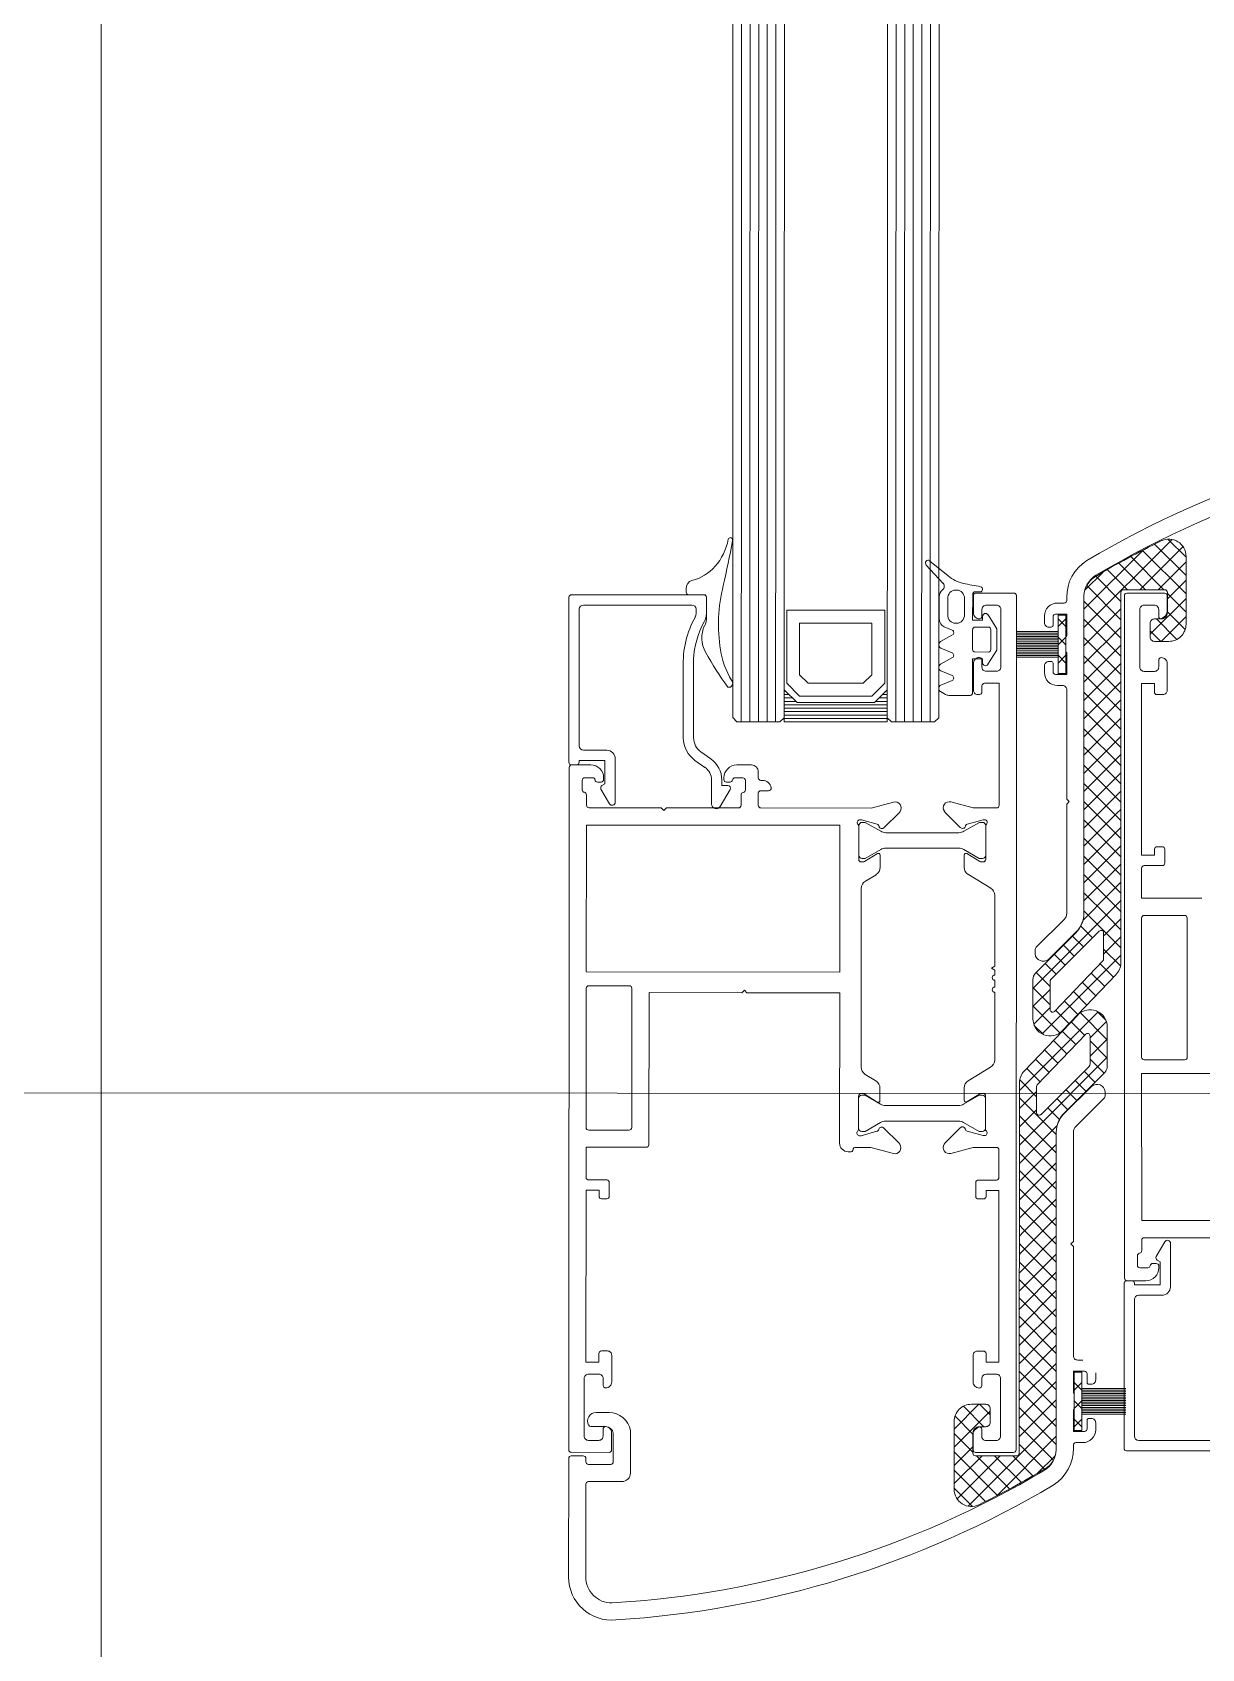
# Model space of a CAD drawing. Header units: centimetres. Extents: x 118932 to 154602, y -32682 to -23521.
# Drawn here: x 129076.65 to 129090.27, y -28686.02 to -28667.21 of the extents above; entities that cross this region are included whole.
import ezdxf

# ---------------------------------------------------------------- set-up
doc = ezdxf.new("R2010")
doc.units = ezdxf.units.CM
doc.header["$LTSCALE"] = 50
doc.header["$MEASUREMENT"] = 0
for name, color, linetype, lineweight, true_color in [('GEN_00_BL_Yazı', 7, 'Continuous', 0, 0x4f5250), ('GEN_02_TF_Pencere', 7, 'Continuous', 9, 0x6093ac), ('GEN_05_ML_Mermer', 7, 'Continuous', 9, 0x9d8692)]:
    doc.layers.add(name, color=color, linetype=linetype, lineweight=lineweight, true_color=true_color)

# ---------------------------------------------------------------- blocks, each defined once
blk = doc.blocks.new('P18__')
at = {"layer": 'GEN_00_BL_Yazı'}
blk.add_line((-2.026, 44.484), (-2.045, -13.839), dxfattribs=at)
at = {"layer": 'GEN_02_TF_Pencere', "extrusion": (0, 0, -1)}
for p, q in [((-7.669, 6.701), (-6.288, 6.7)), ((-6.258, 6.67), (-6.258, 6.53)), ((-6.217, 6.67), (-6.218, 6.23)), ((1.753, 6.693), (-6.187, 6.7)), ((1.753, 6.693), (1.753, 6.693)), ((1.782, 6.668), (1.782, 6.608)), ((1.782, 6.443), (1.782, 6.663)), ((3.732, 6.697), (1.812, 6.698)), ((3.732, 6.697), (3.732, 6.697)), ((3.762, 5.127), (3.762, 6.667)), ((-6.588, 6.5), (-7.669, 6.501)), ((-6.558, 6.081), (-6.558, 6.47)), ((-6.358, 6.47), (-6.358, 6.211)), ((-6.288, 6.5), (-6.328, 6.5)), ((-6.078, 6.35), (-6.078, 6.47)), ((-6.028, 6.52), (-5.358, 6.519)), ((-5.918, 6.27), (-5.918, 6.441)), ((-5.308, 6.469), (-5.308, 6.349)), ((-5.168, 6.349), (-5.168, 6.499)), ((-5.168, 6.499), (-3.168, 6.497)), ((-3.168, 6.497), (-3.168, 6.347)), ((-3.048, 6.257), (-3.048, 6.467)), ((-3.018, 6.497), (-2.668, 6.497)), ((-2.668, 6.497), (-2.668, 5.797)), ((-2.468, 5.996), (-2.468, 6.467)), ((-2.438, 6.497), (-0.818, 6.495)), ((-0.788, 6.465), (-0.788, 5.995)), ((-0.63, 3.545), (-0.628, 6.495)), ((-0.628, 6.495), (1.082, 6.494)), ((-0.628, 6.495), (-0.628, 6.495)), ((1.082, 6.494), (1.08, 3.543)), ((1.282, 5.623), (1.282, 6.463)), ((1.312, 6.493), (1.433, 6.493)), ((1.492, 6.543), (1.602, 6.543)), ((1.632, 6.513), (1.632, 6.423)), ((1.812, 6.578), (1.832, 6.578)), ((1.832, 6.578), (1.832, 6.278)), ((1.952, 6.258), (1.952, 6.528)), ((2.002, 6.578), (3.592, 6.577)), ((3.642, 6.527), (3.642, 5.267)), ((-5.948, 6.3), (-6.028, 6.3)), ((-5.754, 6.38), (-5.754, 6.231)), ((-5.358, 6.299), (-5.438, 6.299)), ((-5.068, 6.349), (-5.168, 6.349)), ((-5.038, 6.249), (-5.038, 6.319)), ((-3.268, 6.318), (-3.268, 6.258)), ((-3.168, 6.347), (-3.238, 6.347)), ((-3.238, 6.227), (-3.078, 6.227)), ((1.501, 6.324), (1.33, 6.225)), ((1.562, 6.278), (1.542, 6.313)), ((1.832, 6.278), (1.562, 6.278)), ((1.582, 6.364), (1.582, 6.323)), ((1.612, 6.293), (1.632, 6.293)), ((-6.328, 6.181), (-5.993, 6.181)), ((-6.188, 6.2), (-5.988, 6.2)), ((-5.398, 6.199), (-5.088, 6.199)), ((1.348, 6.158), (1.852, 6.158)), ((-5.965, 5.981), (-6.458, 5.981)), ((-0.818, 5.965), (-2.438, 5.966)), ((-0.797, 5.974), (-0.797, 5.974)), ((-2.638, 5.767), (-0.868, 5.765)), ((-0.868, 5.765), (-0.869, 4.685)), ((1.252, 5.593), (1.282, 5.623)), ((1.282, 5.563), (1.252, 5.593)), ((1.281, 4.723), (1.282, 5.563)), ((2.911, 5.366), (2.096, 5.366)), ((1.834, 5.23), (1.753, 5.114)), ((1.851, 5.045), (1.932, 5.161)), ((2.096, 5.246), (3.009, 5.246)), ((3.592, 5.217), (3.54, 5.217)), ((3.543, 5.097), (3.732, 5.097)), ((1.299, 4.936), (1.497, 4.822)), ((1.606, 5.038), (1.326, 5.038)), ((1.542, 4.848), (1.542, 4.918)), ((1.542, 4.918), (1.606, 4.918)), ((1.631, 4.893), (1.611, 4.893)), ((1.581, 4.863), (1.581, 4.822)), ((1.631, 4.763), (1.631, 4.673)), ((1.781, 4.573), (1.781, 4.743)), ((-0.869, 4.625), (-0.87, 3.545)), ((-0.869, 4.685), (-0.839, 4.655)), ((-0.839, 4.655), (-0.869, 4.625)), ((1.432, 4.693), (1.311, 4.693)), ((1.601, 4.643), (1.491, 4.643)), ((1.279, 3.178), (1.281, 4.463)), ((1.311, 4.493), (1.451, 4.493)), ((1.481, 4.463), (1.48, 4.373)), ((1.601, 4.442), (1.601, 4.463)), ((1.631, 4.493), (1.701, 4.493)), ((-2.72, 3.447), (-2.72, 3.412)), ((-2.705, 3.393), (-2.685, 3.387)), ((-0.87, 3.545), (-2.62, 3.547)), ((1.08, 3.543), (-0.63, 3.545)), ((-2.67, 3.368), (-2.671, 3.181)), ((-2.533, 3.296), (-2.533, 3.315)), ((-2.482, 3.112), (-2.533, 3.296)), ((-2.483, 3.25), (-2.483, 3.286)), ((-2.379, 3.07), (-2.483, 3.25)), ((-2.46, 3.326), (-2.073, 3.326)), ((-2.443, 3.326), (-2.103, 3.326)), ((-2.063, 3.25), (-2.167, 3.07)), ((-2.047, 3.259), (-2.141, 3.107)), ((-2.063, 3.286), (-2.063, 3.25)), ((-2.043, 3.296), (-2.043, 3.274)), ((-1.896, 3.124), (-1.82, 3.248)), ((-1.734, 3.296), (-0.827, 3.295)), ((-0.827, 3.295), (0.343, 3.294)), ((0.429, 3.246), (0.504, 3.122)), ((0.652, 3.272), (0.652, 3.294)), ((0.749, 3.104), (0.656, 3.256)), ((0.682, 3.324), (1.069, 3.323)), ((0.693, 3.283), (0.693, 3.247)), ((0.693, 3.247), (0.797, 3.067)), ((1.073, 3.323), (0.733, 3.323)), ((1.009, 3.067), (1.113, 3.247)), ((1.142, 3.293), (1.091, 3.109)), ((1.113, 3.247), (1.113, 3.283)), ((1.142, 3.311), (1.142, 3.293)), ((-2.671, 3.181), (-2.741, 2.92)), ((-2.615, 2.857), (-2.444, 3.03)), ((-2.363, 2.162), (-2.363, 3.01)), ((-2.183, 3.01), (-2.183, 2.162)), ((-2.183, 3.01), (-2.183, 3.01)), ((-2.124, 3.076), (-1.981, 3.076)), ((0.59, 3.074), (0.732, 3.074)), ((1.052, 3.027), (1.223, 2.854)), ((1.349, 2.917), (1.279, 3.178)), ((-2.633, 2.845), (-2.615, 2.857)), ((0.813, 3.007), (0.813, 2.16)), ((0.813, 3.007), (0.813, 3.007)), ((0.993, 2.159), (0.993, 3.007)), ((1.223, 2.854), (1.241, 2.841)), ((-2.613, 2.315), (-2.631, 2.328)), ((-2.442, 2.142), (-2.613, 2.315)), ((1.225, 2.314), (1.054, 2.141)), ((1.243, 2.327), (1.225, 2.314)), ((-6.848, 2), (-6.636, 2.212)), ((-6.789, 1.847), (-6.424, 2.212)), ((-6.258, 1.676), (-6.76, 2.178)), ((-6.718, 1.706), (-6.212, 2.212)), ((-5.858, 2.212), (-6.648, 2.212)), ((-6.258, 1.888), (-6.582, 2.212)), ((-6.154, 1.995), (-6.37, 2.212)), ((-6.216, 1.995), (-5.999, 2.212)), ((-5.74, 1.794), (-6.158, 2.212)), ((-6.005, 1.994), (-5.797, 2.202)), ((-5.658, 1.924), (-5.946, 2.212)), ((-5.919, 1.868), (-5.682, 2.105)), ((-2.739, 2.252), (-2.669, 1.992)), ((-2.483, 1.922), (-2.379, 2.102)), ((-2.167, 2.102), (-2.063, 1.922)), ((-1.979, 2.096), (-2.122, 2.096)), ((0.734, 2.095), (0.591, 2.095)), ((0.797, 2.1), (0.693, 1.92)), ((1.113, 1.919), (1.009, 2.099)), ((1.281, 1.99), (1.351, 2.251)), ((-5.819, 1.024), (-6.844, 2.05)), ((-6.644, 1.567), (-6.258, 1.953)), ((-6.258, 1.484), (-6.258, 1.964)), ((-6.228, 1.995), (-6.028, 1.995)), ((-6.219, 1.962), (-6.219, 1.522)), ((-5.989, 1.992), (-6.189, 1.992)), ((-6.029, 1.892), (-5.949, 1.892)), ((-5.919, 1.904), (-5.919, 1.844)), ((-5.781, 1.794), (-5.658, 1.917)), ((-5.658, 1.844), (-5.658, 2.012)), ((-5.439, 1.891), (-5.359, 1.891)), ((-5.089, 1.991), (-5.399, 1.991)), ((-5.039, 1.871), (-5.039, 1.941)), ((-3.269, 1.931), (-3.269, 1.871)), ((-3.079, 1.961), (-3.239, 1.961)), ((-3.049, 1.721), (-3.049, 1.931)), ((-2.669, 1.992), (-2.669, 1.721)), ((-2.532, 1.876), (-2.481, 2.06)), ((-2.483, 1.886), (-2.483, 1.922)), ((-2.139, 2.066), (-2.046, 1.913)), ((-2.063, 1.922), (-2.063, 1.886)), ((-2.042, 1.898), (-2.042, 1.876)), ((-1.735, 1.788), (-1.894, 2.048)), ((0.506, 2.047), (0.347, 1.787)), ((0.653, 1.875), (0.653, 1.897)), ((0.658, 1.912), (0.751, 2.065)), ((0.693, 1.92), (0.693, 1.883)), ((1.092, 2.059), (1.143, 1.875)), ((1.113, 1.883), (1.113, 1.919)), ((1.281, 1.719), (1.281, 1.99)), ((2.601, 1.939), (2.601, 1.919)), ((2.631, 1.889), (2.701, 1.889)), ((2.961, 1.989), (2.651, 1.989)), ((2.921, 1.889), (3.001, 1.889)), ((3.511, 1.889), (3.591, 1.889)), ((3.751, 1.988), (3.551, 1.989)), ((3.781, 1.518), (3.781, 1.958)), ((-6.031, 1.024), (-6.723, 1.716)), ((-6.569, 1.43), (-6.258, 1.741)), ((-6.079, 1.722), (-6.079, 1.842)), ((-5.869, 1.794), (-5.708, 1.794)), ((-5.309, 1.841), (-5.309, 1.721)), ((-5.169, 1.691), (-5.169, 1.841)), ((-5.169, 1.841), (-5.069, 1.841)), ((-3.239, 1.841), (-3.169, 1.841)), ((-3.169, 1.841), (-3.169, 1.691)), ((-2.532, 1.858), (-2.532, 1.876)), ((-2.072, 1.846), (-2.459, 1.846)), ((-2.103, 1.846), (-2.443, 1.846)), ((-0.864, 1.74), (-1.65, 1.74)), ((-0.724, 1.74), (-0.804, 1.74)), ((-0.606, 1.74), (-0.664, 1.74)), ((-0.584, 1.778), (-0.606, 1.74)), ((-0.562, 1.74), (-0.584, 1.778)), ((0.262, 1.74), (-0.562, 1.74)), ((1.07, 1.845), (0.683, 1.845)), ((0.733, 1.843), (1.073, 1.843)), ((1.143, 1.875), (1.143, 1.857)), ((2.731, 1.859), (2.731, 1.689)), ((2.871, 1.719), (2.871, 1.839)), ((3.641, 1.839), (3.641, 1.719)), ((-6.493, 1.294), (-6.258, 1.529)), ((-5.359, 1.671), (-6.029, 1.672)), ((-3.169, 1.691), (-5.169, 1.691)), ((-2.699, 1.691), (-3.019, 1.691)), ((2.731, 1.689), (1.311, 1.689)), ((3.591, 1.669), (2.921, 1.669)), ((-6.415, 1.16), (-6.121, 1.454)), ((-6.307, 1.056), (-5.909, 1.454)), ((-1.92, 1.453), (-6.228, 1.454)), ((-6.189, 1.492), (3.751, 1.488)), ((-6.189, 1.492), (-6.189, 1.492)), ((-6.127, 1.024), (-5.697, 1.454)), ((-5.607, 1.024), (-6.037, 1.454)), ((-5.915, 1.024), (-5.485, 1.454)), ((-5.395, 1.024), (-5.825, 1.454)), ((-5.703, 1.024), (-5.273, 1.454)), ((-5.183, 1.024), (-5.612, 1.454)), ((-5.491, 1.024), (-5.061, 1.454)), ((-4.971, 1.024), (-5.4, 1.454)), ((-5.278, 1.024), (-4.848, 1.454)), ((-4.758, 1.024), (-5.188, 1.454)), ((-5.066, 1.024), (-4.636, 1.453)), ((-4.546, 1.023), (-4.976, 1.454)), ((-4.854, 1.024), (-4.424, 1.453)), ((-4.334, 1.023), (-4.764, 1.453)), ((-4.642, 1.023), (-4.212, 1.453)), ((-4.122, 1.023), (-4.552, 1.453)), ((-4.43, 1.023), (-4.007, 1.446)), ((-3.91, 1.023), (-4.34, 1.453)), ((-4.218, 1.023), (-3.814, 1.427)), ((-3.698, 1.023), (-4.128, 1.453)), ((-4.007, 1.446), (-4, 1.453)), ((-4.006, 1.023), (-3.622, 1.407)), ((-3.897, 1.435), (-3.915, 1.453)), ((-3.486, 1.023), (-3.897, 1.435)), ((-3.814, 1.427), (-3.788, 1.453)), ((-3.794, 1.023), (-3.429, 1.387)), ((-3.661, 1.411), (-3.703, 1.453)), ((-3.273, 1.023), (-3.661, 1.411)), ((-3.622, 1.407), (-3.576, 1.453)), ((-3.581, 1.023), (-3.237, 1.368)), ((-3.425, 1.387), (-3.491, 1.453)), ((-3.429, 1.387), (-3.363, 1.453)), ((-3.061, 1.023), (-3.425, 1.387)), ((-3.369, 1.023), (-3.044, 1.348)), ((-3.189, 1.363), (-3.279, 1.453)), ((-3.237, 1.368), (-3.151, 1.453)), ((-2.849, 1.023), (-3.189, 1.363)), ((-3.157, 1.023), (-2.852, 1.328)), ((-2.953, 1.339), (-3.067, 1.453)), ((-3.044, 1.348), (-2.939, 1.453)), ((-2.637, 1.023), (-2.953, 1.339)), ((-2.716, 1.314), (-2.855, 1.453)), ((-2.852, 1.328), (-2.727, 1.453)), ((-2.659, 1.308), (-2.515, 1.453)), ((-2.48, 1.29), (-2.643, 1.453)), ((-2.467, 1.289), (-2.303, 1.453)), ((-2.244, 1.266), (-2.431, 1.453)), ((-2.274, 1.269), (-2.091, 1.453)), ((-2.018, 1.253), (-2.218, 1.453)), ((-2.079, 1.253), (-1.882, 1.449)), ((-1.09, 0.536), (-2.006, 1.453)), ((-1.92, 1.453), (-1.92, 1.453)), ((-1.907, 1.212), (-1.751, 1.368)), ((-1.129, 0.774), (-1.778, 1.394)), ((-6.253, 1.034), (-6.465, 1.245)), ((-2.945, 1.023), (-2.659, 1.308)), ((-2.733, 1.023), (-2.467, 1.289)), ((-2.416, 1.013), (-2.716, 1.314)), ((-2.521, 1.023), (-2.274, 1.269)), ((-1.62, 0.43), (-2.48, 1.29)), ((-1.723, 0.638), (-2.286, 1.201)), ((-2.265, 1.253), (-1.962, 1.253)), ((-2.265, 1.253), (-2.265, 1.253)), ((-2.231, 1.253), (-2.244, 1.266)), ((-1.941, 1.244), (-1.352, 0.681)), ((-1.799, 1.108), (-1.642, 1.264)), ((-1.69, 1.004), (-1.534, 1.161)), ((-1.251, 1.279), (-1.356, 1.174)), ((-1.349, 1.189), (-0.433, 0.272)), ((-1.022, 1.295), (-1.336, 0.981)), ((-1.234, 1.285), (-1.043, 1.095)), ((-0.713, 1.295), (-1.172, 1.295)), ((-1.031, 1.295), (-0.831, 1.095)), ((-0.81, 1.295), (-1.01, 1.095)), ((-0.819, 1.295), (0.041, 0.435)), ((-0.635, 1.258), (-0.798, 1.095)), ((-0.529, 1.152), (-0.655, 1.026)), ((-0.173, 0.796), (-0.643, 1.266)), ((-0.417, 1.271), (-0.375, 1.271)), ((-0.34, 1.256), (-0.018, 0.931)), ((2.855, 1.161), (2.935, 1.161)), ((3.435, 1.161), (3.515, 1.161)), ((-6.598, 1.059), (-6.598, 1.059)), ((-6.188, 1.024), (-2.492, 1.023)), ((-6.188, 1.024), (-2.492, 1.023)), ((-2.345, 0.987), (-2.208, 1.123)), ((-2.228, 0.891), (-2.102, 1.017)), ((-1.582, 0.901), (-1.425, 1.057)), ((-1.473, 0.797), (-1.317, 0.953)), ((-1.31, 0.951), (-0.661, 0.331)), ((-1.074, 1.031), (-1.231, 0.875)), ((-0.498, 0.48), (-1.087, 1.043)), ((-1.066, 1.095), (-0.737, 1.095)), ((-0.716, 1.086), (-0.153, 0.523)), ((-0.423, 1.046), (-0.549, 0.92)), ((-0.159, 0.79), (-0.481, 1.115)), ((2.705, 0.951), (2.705, 1.011)), ((2.835, 1.031), (2.835, 0.901)), ((2.965, 1.061), (2.865, 1.061)), ((2.985, 1.111), (2.985, 1.081)), ((3.385, 1.081), (3.385, 1.111)), ((3.505, 1.061), (3.405, 1.061)), ((3.535, 0.901), (3.535, 1.031)), ((3.665, 1.011), (3.665, 0.931)), ((-6.134, 0.824), (-6.168, 0.824)), ((-6.104, 0.714), (-6.104, 0.794)), ((-5.721, 0.824), (-5.974, 0.824)), ((-5.974, 0.824), (-5.974, 0.694)), ((-5.544, 0.814), (-5.704, 0.814)), ((-5.274, 0.824), (-5.527, 0.824)), ((-5.274, 0.694), (-5.274, 0.824)), ((-5.144, 0.774), (-5.144, 0.714)), ((-3.823, 0.823), (-5.094, 0.824)), ((-3.793, 0.853), (-3.823, 0.823)), ((-3.763, 0.823), (-3.793, 0.853)), ((-2.492, 0.823), (-3.763, 0.823)), ((-2.1, 0.469), (-2.422, 0.793)), ((-2.28, 0.935), (-1.958, 0.61)), ((-2.266, 0.929), (-1.796, 0.459)), ((-2.122, 0.785), (-1.996, 0.911)), ((-2.016, 0.679), (-1.89, 0.805)), ((-1.365, 0.693), (-1.208, 0.85)), ((-0.966, 0.928), (-1.122, 0.771)), ((-0.857, 0.824), (-1.014, 0.668)), ((-0.317, 0.94), (-0.443, 0.814)), ((-0.211, 0.834), (-0.337, 0.707)), ((0.053, 0.902), (1.324, 0.902)), ((1.324, 0.902), (1.354, 0.872)), ((1.354, 0.872), (1.384, 0.902)), ((1.384, 0.902), (2.655, 0.901)), ((2.835, 0.901), (3.088, 0.901)), ((3.105, 0.911), (3.265, 0.911)), ((3.282, 0.901), (3.535, 0.901)), ((3.695, 0.901), (3.729, 0.901)), ((-5.944, 0.664), (-5.844, 0.664)), ((-5.824, 0.644), (-5.824, 0.614)), ((-5.424, 0.614), (-5.424, 0.644)), ((-5.404, 0.664), (-5.304, 0.664)), ((-1.91, 0.573), (-1.784, 0.699)), ((-1.804, 0.467), (-1.641, 0.63)), ((-1.373, 0.63), (-1.702, 0.63)), ((-1.629, 0.43), (-1.429, 0.63)), ((-1.408, 0.43), (-1.608, 0.63)), ((-1.417, 0.43), (-1.103, 0.743)), ((-1.206, 0.439), (-1.396, 0.63)), ((-0.749, 0.72), (-0.905, 0.564)), ((-0.64, 0.617), (-0.797, 0.46)), ((-0.094, 0.738), (-0.231, 0.601)), ((0.082, 0.702), (-0.165, 0.456)), ((-0.024, 0.711), (0.277, 0.41)), ((0.294, 0.702), (0.028, 0.436)), ((3.749, 0.701), (0.053, 0.702)), ((3.749, 0.701), (0.053, 0.702)), ((0.198, 0.702), (0.513, 0.386)), ((0.506, 0.702), (0.22, 0.416)), ((0.41, 0.702), (0.75, 0.362)), ((0.718, 0.702), (0.413, 0.397)), ((0.93, 0.702), (0.605, 0.377)), ((0.622, 0.702), (0.986, 0.338)), ((1.142, 0.702), (0.798, 0.357)), ((0.834, 0.702), (1.222, 0.314)), ((1.354, 0.702), (0.99, 0.337)), ((1.046, 0.702), (1.458, 0.29)), ((1.567, 0.701), (1.183, 0.318)), ((1.259, 0.702), (1.688, 0.271)), ((1.779, 0.701), (1.375, 0.298)), ((1.471, 0.701), (1.901, 0.271)), ((1.991, 0.701), (1.568, 0.278)), ((1.683, 0.701), (2.113, 0.271)), ((2.203, 0.701), (1.773, 0.271)), ((1.895, 0.701), (2.325, 0.271)), ((2.415, 0.701), (1.985, 0.271)), ((2.107, 0.701), (2.537, 0.271)), ((2.627, 0.701), (2.197, 0.271)), ((2.319, 0.701), (2.749, 0.271)), ((2.839, 0.701), (2.409, 0.271)), ((2.531, 0.701), (2.961, 0.271)), ((3.051, 0.701), (2.621, 0.271)), ((2.743, 0.701), (3.173, 0.271)), ((3.264, 0.701), (2.833, 0.271)), ((2.956, 0.701), (3.385, 0.271)), ((3.476, 0.701), (3.046, 0.271)), ((3.168, 0.701), (3.598, 0.271)), ((3.688, 0.701), (3.258, 0.271)), ((3.38, 0.701), (4.405, -0.325)), ((3.868, 0.669), (3.47, 0.271)), ((3.592, 0.701), (4.284, 0.009)), ((3.976, 0.564), (3.682, 0.271)), ((3.814, 0.691), (4.025, 0.479)), ((4.159, 0.666), (4.159, 0.666)), ((-5.874, 0.564), (-5.954, 0.564)), ((-5.294, 0.564), (-5.374, 0.564)), ((-2.022, 0.454), (-2.064, 0.454)), ((-1.726, 0.43), (-1.267, 0.43)), ((-1.188, 0.446), (-1.084, 0.55)), ((-0.532, 0.513), (-0.688, 0.357)), ((-0.361, 0.472), (-0.557, 0.276)), ((-0.174, 0.472), (-0.477, 0.472)), ((-0.421, 0.472), (-0.221, 0.272)), ((-0.165, 0.456), (-0.349, 0.272)), ((-0.209, 0.472), (-0.195, 0.459)), ((-0.195, 0.459), (-0.009, 0.272)), ((-0.174, 0.472), (-0.174, 0.472)), ((0.028, 0.436), (-0.136, 0.272)), ((0.041, 0.435), (0.203, 0.272)), ((0.22, 0.416), (0.076, 0.272)), ((0.277, 0.41), (0.416, 0.272)), ((0.413, 0.397), (0.288, 0.272)), ((0.605, 0.377), (0.5, 0.272)), ((0.513, 0.386), (0.628, 0.272)), ((4.054, 0.43), (3.819, 0.196)), ((-0.52, 0.272), (3.789, 0.271)), ((-0.52, 0.272), (-0.52, 0.272)), ((0.798, 0.357), (0.712, 0.272)), ((0.75, 0.362), (0.84, 0.272)), ((0.99, 0.337), (0.924, 0.272)), ((0.986, 0.338), (1.052, 0.272)), ((1.183, 0.318), (1.136, 0.272)), ((1.222, 0.314), (1.264, 0.272)), ((1.375, 0.298), (1.349, 0.272)), ((1.458, 0.29), (1.476, 0.272)), ((1.568, 0.278), (1.561, 0.272)), ((4.13, 0.295), (3.819, -0.016)), ((3.819, 0.241), (3.819, -0.239)), ((4.278, 0.019), (3.772, -0.487)), ((4.205, 0.157), (3.819, -0.228)), ((3.819, 0.049), (4.321, -0.453)), ((3.342, -0.069), (3.219, -0.192)), ((3.219, -0.119), (3.219, -0.287)), ((3.48, -0.143), (3.242, -0.381)), ((3.43, -0.069), (3.269, -0.069)), ((3.301, -0.069), (3.719, -0.487)), ((3.48, -0.179), (3.48, -0.119)), ((3.819, -0.163), (4.143, -0.487)), ((4.35, -0.122), (3.985, -0.487)), ((3.219, -0.199), (3.507, -0.487)), ((3.566, -0.269), (3.358, -0.477)), ((3.777, -0.271), (3.56, -0.487)), ((3.789, -0.271), (3.589, -0.271)), ((3.715, -0.271), (3.931, -0.487)), ((4.409, -0.275), (4.197, -0.487)), ((3.419, -0.487), (4.209, -0.487))]:
    blk.add_line(p, q, dxfattribs=at)
at = {"layer": 'GEN_02_TF_Pencere'}
for p, q in [((3.762, 5.307), (3.762, 5.122)), ((3.83, 5.332), (3.792, 5.332)), ((3.792, 5.332), (3.792, 5.332)), ((3.421, 5.108), (3.402, 5.117)), ((3.732, 5.097), (3.471, 5.097)), ((2.282, 4.741), (2.281, 4.241)), ((2.332, 4.791), (2.282, 4.741)), ((2.332, 4.791), (5.282, 4.79)), ((2.734, 4.791), (2.746, 4.793)), ((103.162, 4.76), (5.282, 4.79)), ((2.282, 4.691), (5.282, 4.69)), ((2.282, 4.591), (5.282, 4.59)), ((103.212, 4.659), (5.282, 4.69)), ((103.212, 4.559), (5.282, 4.59)), ((2.282, 4.491), (5.282, 4.49)), ((2.282, 4.391), (5.282, 4.39)), ((103.212, 4.459), (5.282, 4.49)), ((103.212, 4.359), (5.282, 4.39)), ((2.281, 4.291), (5.281, 4.29)), ((2.281, 4.241), (2.331, 4.191)), ((2.281, 4.191), (2.656, 4.191)), ((2.281, 2.991), (2.281, 4.191)), ((2.281, 4.191), (2.281, 4.191)), ((2.281, 4.191), (2.281, 2.991)), ((2.321, 4.191), (2.321, 2.991)), ((2.331, 4.191), (5.281, 4.19)), ((2.361, 4.191), (2.361, 2.991)), ((2.401, 4.191), (2.401, 2.991)), ((2.441, 4.191), (2.441, 2.991)), ((2.481, 4.191), (2.481, 2.991)), ((2.656, 4.191), (2.506, 4.041)), ((2.521, 4.191), (2.521, 4.056)), ((2.561, 4.191), (2.561, 4.096)), ((2.731, 4.161), (2.581, 4.011)), ((2.601, 4.191), (2.601, 4.136)), ((2.641, 4.191), (2.641, 4.176)), ((3.581, 4.161), (2.731, 4.161)), ((3.581, 3.021), (3.581, 4.161)), ((103.211, 4.259), (5.281, 4.29)), ((103.211, 4.159), (5.281, 4.19)), ((2.506, 4.041), (2.506, 3.141)), ((2.581, 4.011), (2.581, 3.171)), ((2.831, 4.011), (2.731, 3.911)), ((3.431, 4.011), (2.831, 4.011)), ((3.431, 3.171), (3.431, 4.011)), ((2.731, 3.911), (2.731, 3.271)), ((2.731, 3.271), (2.831, 3.171)), ((2.506, 3.141), (2.656, 2.991)), ((2.521, 3.126), (2.521, 2.991)), ((2.561, 3.086), (2.561, 2.991)), ((2.581, 3.171), (2.731, 3.021)), ((2.601, 3.046), (2.601, 2.991)), ((2.731, 3.021), (3.581, 3.021)), ((2.831, 3.171), (3.431, 3.171)), ((2.331, 2.991), (2.281, 2.941)), ((2.656, 2.991), (2.281, 2.991)), ((2.281, 2.941), (2.281, 2.441)), ((2.281, 2.891), (5.281, 2.89)), ((2.331, 2.991), (5.281, 2.99)), ((2.641, 3.006), (2.641, 2.991)), ((103.211, 2.959), (5.281, 2.99)), ((103.211, 2.859), (5.281, 2.89)), ((2.281, 2.791), (5.281, 2.79)), ((2.281, 2.691), (5.281, 2.69)), ((103.211, 2.759), (5.281, 2.79)), ((103.211, 2.659), (5.281, 2.69)), ((2.281, 2.591), (5.281, 2.59)), ((2.281, 2.491), (5.281, 2.49)), ((3.894, 2.339), (4.106, 2.538)), ((4.158, 2.498), (3.98, 2.283)), ((103.211, 2.559), (5.281, 2.59)), ((103.211, 2.459), (5.281, 2.49)), ((2.281, 2.441), (2.331, 2.391)), ((2.331, 2.391), (5.281, 2.39)), ((2.591, 2.024), (2.591, 2.275)), ((2.602, 2.314), (2.634, 2.372)), ((2.709, 2.368), (2.764, 2.235)), ((2.821, 2.235), (2.876, 2.368)), ((2.952, 2.371), (3.03, 2.231)), ((3.085, 2.235), (3.14, 2.368)), ((3.216, 2.371), (3.294, 2.231)), ((3.349, 2.234), (3.388, 2.328)), ((3.388, 2.328), (3.388, 2.328)), ((3.482, 2.385), (3.736, 2.385)), ((3.716, 2.287), (3.531, 2.287)), ((103.161, 2.36), (5.281, 2.39)), ((3.43, 2.199), (3.43, 2.18)), ((3.43, 2.199), (3.43, 2.199)), ((3.53, 2.092), (3.716, 2.092)), ((3.816, 2.18), (3.816, 2.199)), ((3.016, 1.997), (2.621, 1.998)), ((2.975, 1.883), (3.015, 1.883)), ((3.015, 1.883), (3.016, 1.997)), ((3.096, 1.971), (3.095, 1.812)), ((3.356, 1.997), (3.126, 1.997)), ((3.377, 1.989), (3.377, 1.989)), ((3.385, 1.811), (3.386, 1.97)), ((3.466, 1.997), (3.465, 1.882)), ((3.465, 1.882), (3.505, 1.882)), ((3.766, 1.996), (3.466, 1.997)), ((3.795, 1.909), (3.796, 1.97)), ((3.115, 1.715), (2.952, 1.819)), ((3.365, 1.715), (3.115, 1.715)), ((3.125, 1.785), (3.355, 1.785)), ((3.529, 1.818), (3.365, 1.715)), ((3.035, 1.001), (3.035, 1.489)), ((3.055, 1.001), (3.055, 1.489)), ((3.075, 1.001), (3.075, 1.489)), ((3.095, 1.001), (3.095, 1.489)), ((3.115, 1.001), (3.115, 1.489)), ((3.135, 1.001), (3.135, 1.489)), ((3.155, 1.001), (3.155, 1.489)), ((3.175, 1.001), (3.175, 1.489)), ((3.195, 1.001), (3.195, 1.489)), ((3.215, 1.001), (3.215, 1.489)), ((3.235, 1.001), (3.235, 1.489)), ((3.255, 1.001), (3.255, 1.489)), ((3.275, 1.001), (3.275, 1.489)), ((3.295, 1.001), (3.295, 1.489)), ((3.315, 1.001), (3.315, 1.489)), ((3.335, 1.001), (3.335, 1.489)), ((3.525, 1.001), (2.845, 1.001)), ((2.845, 1.001), (2.845, 0.911)), ((3.057, 0.911), (2.967, 1.001)), ((3.057, 1.001), (2.967, 0.911)), ((3.269, 0.911), (3.179, 1.001)), ((3.269, 1.001), (3.179, 0.911)), ((3.481, 0.911), (3.391, 1.001)), ((3.481, 1.001), (3.391, 0.911)), ((3.525, 0.911), (3.525, 1.001)), ((3.525, 1.001), (3.525, 1.001)), ((-5.284, 0.814), (-5.964, 0.814)), ((-5.964, 0.814), (-5.964, 0.724)), ((-5.921, 0.724), (-5.83, 0.814)), ((-5.92, 0.814), (-5.831, 0.724)), ((-5.708, 0.814), (-5.618, 0.724)), ((-5.708, 0.724), (-5.618, 0.814)), ((-5.496, 0.814), (-5.406, 0.724)), ((-5.496, 0.724), (-5.406, 0.814)), ((-5.285, 0.814), (-5.283, 0.813)), ((-5.284, 0.724), (-5.284, 0.814)), ((2.846, 0.91), (2.844, 0.912)), ((2.845, 0.911), (3.525, 0.911)), ((-5.964, 0.724), (-5.284, 0.724)), ((-5.964, 0.724), (-5.964, 0.724)), ((-5.774, 0.724), (-5.774, 0.214)), ((-5.754, 0.724), (-5.754, 0.214)), ((-5.734, 0.724), (-5.734, 0.214)), ((-5.714, 0.724), (-5.714, 0.214)), ((-5.694, 0.724), (-5.694, 0.214)), ((-5.674, 0.724), (-5.674, 0.214)), ((-5.654, 0.724), (-5.654, 0.214)), ((-5.634, 0.724), (-5.634, 0.214)), ((-5.614, 0.724), (-5.614, 0.214)), ((-5.594, 0.724), (-5.594, 0.214)), ((-5.574, 0.724), (-5.574, 0.214)), ((-5.554, 0.724), (-5.554, 0.214)), ((-5.534, 0.724), (-5.534, 0.214)), ((-5.514, 0.724), (-5.514, 0.214)), ((-5.494, 0.724), (-5.494, 0.214)), ((-5.474, 0.724), (-5.474, 0.214)), ((-6.2, -1.336), (-6.2, 0.204)), ((-6.17, 0.234), (-4.25, 0.233)), ((-6.17, 0.234), (-6.17, 0.234)), ((-4.22, 0.203), (-4.22, 0.143)), ((-4.22, -0.021), (-4.22, 0.199)), ((-4.19, 0.229), (3.75, 0.231)), ((-4.19, 0.229), (-4.19, 0.229)), ((3.78, 0.201), (3.78, -0.239)), ((-6.08, 0.064), (-6.08, -1.196)), ((-4.44, 0.114), (-6.03, 0.114)), ((-4.39, -0.206), (-4.39, 0.064)), ((-4.25, 0.113), (-4.27, 0.113)), ((-4.27, 0.113), (-4.27, -0.186)), ((-4.07, 0.049), (-4.07, -0.041)), ((-3.93, 0.079), (-4.04, 0.079)), ((-3.75, 0.029), (-3.871, 0.029)), ((-1.81, 0.03), (-3.52, 0.029)), ((-3.52, 0.029), (-3.519, -2.921)), ((-1.809, -2.921), (-1.81, 0.03)), ((-1.81, 0.03), (-1.81, 0.03)), ((0, 0.03), (-1.62, 0.03)), ((0.03, -0.47), (0.03, 0)), ((0.58, 0.03), (0.23, 0.03)), ((0.23, 0.03), (0.23, -0.67)), ((0.61, -0.21), (0.61, 0)), ((2.73, 0.031), (0.73, 0.03)), ((0.73, 0.03), (0.73, -0.12)), ((2.73, -0.119), (2.73, 0.031)), ((2.87, 0.001), (2.87, -0.119)), ((3.59, 0.051), (2.92, 0.051)), ((3.64, -0.119), (3.64, 0.001)), ((-4.27, -0.186), (-4, -0.187)), ((-4.05, -0.171), (-4.07, -0.171)), ((-4.02, -0.1), (-4.02, -0.141)), ((-4, -0.187), (-3.98, -0.152)), ((-3.939, -0.141), (-3.768, -0.239)), ((-3.72, -0.841), (-3.72, -0.001)), ((-1.65, 0), (-1.65, -0.471)), ((0.73, -0.12), (0.8, -0.12)), ((0.83, -0.15), (0.83, -0.21)), ((2.6, -0.219), (2.6, -0.149)), ((2.63, -0.119), (2.73, -0.119)), ((2.92, -0.169), (3, -0.169)), ((3.51, -0.169), (3.59, -0.169)), ((-3.786, -0.307), (-4.29, -0.306)), ((0.8, -0.24), (0.64, -0.24)), ((2.96, -0.269), (2.65, -0.269)), ((3.75, -0.269), (3.55, -0.269)), ((-1.641, -0.492), (-1.641, -0.492)), ((-1.62, -0.501), (0, -0.5))]:
    blk.add_line(p, q, dxfattribs=at)
at = {"layer": 'GEN_02_TF_Pencere', "extrusion": (0, 0, -1)}
for centre, radius, start, end in [((7.669, 6.201), 0.5, 354.4969, 90.0181), ((6.288, 6.67), 0.03, 90.0181, 180.0182), ((6.187, 6.67), 0.03, 0.0512, 45.0511), ((6.187, 6.67), 0.03, 45.0511, 90.051), ((-1.752, 6.663), 0.03, 90.0509, 180.051), ((-1.812, 6.668), 0.03, 0.0192, 90.0182), ((-1.812, 6.608), 0.03, 270.0208, 0.0181), ((-3.732, 6.667), 0.03, 90.0182, 180.0181), ((7.669, 6.201), 0.3, 359.1969, 90.0181), ((6.588, 6.47), 0.03, 90.0181, 180.0182), ((6.328, 6.47), 0.03, 0.0181, 90.0182), ((6.288, 6.53), 0.03, 180.0181, 270.0182), ((6.028, 6.47), 0.05, 0.051, 90.0511), ((5.888, 6.441), 0.03, 0.018, 61.3088), ((5.854, 6.38), 0.1, 61.2832, 180.0438), ((5.358, 6.469), 0.05, 90.051, 180.0511), ((3.018, 6.467), 0.03, 0.0509, 90.051), ((2.438, 6.467), 0.03, 0.0509, 90.051), ((0.818, 6.465), 0.03, 90.051, 180.0511), ((-1.312, 6.463), 0.03, 0.051, 90.0511), ((-1.433, 6.523), 0.03, 189.6425, 270.052), ((-1.492, 6.513), 0.03, 9.6452, 90.051), ((-1.602, 6.513), 0.03, 90.0509, 180.051), ((-1.603, 6.423), 0.0295, 179.2387, 261.2709), ((-1.632, 6.443), 0.15, 180.051, 270.0511), ((-2.002, 6.528), 0.05, 0.0181, 90.018), ((-3.592, 6.527), 0.05, 90.0182, 180.0181), ((6.328, 6.211), 0.03, 270.0181, 0.0182), ((6.188, 6.23), 0.03, 270.051, 0.0511), ((6.028, 6.35), 0.05, 270.051, 0.0511), ((6.009, 6.27), 0.0907, 180.1763, 260.0591), ((5.988, 6.27), 0.07, 180.0509, 270.051), ((6.009, 6.231), 0.254, 180.1763, 260.0591), ((5.948, 6.27), 0.03, 90.051, 180.0511), ((5.438, 6.269), 0.03, 0.051, 90.0511), ((5.398, 6.269), 0.07, 270.051, 0.0511), ((5.358, 6.349), 0.05, 180.051, 270.0511), ((5.088, 6.249), 0.05, 180.051, 270.0511), ((5.068, 6.319), 0.03, 90.0509, 180.051), ((3.238, 6.317), 0.03, 0.0509, 90.051), ((3.238, 6.257), 0.03, 270.051, 0.0511), ((3.078, 6.257), 0.03, 180.051, 270.0511), ((-1.348, 6.194), 0.0361, 270.0181, 60.0181), ((-1.516, 6.298), 0.03, 60.0181, 150.018), ((-1.612, 6.364), 0.03, 0.0395, 80.4569), ((-1.612, 6.323), 0.03, 270.051, 0.0511), ((-1.852, 6.258), 0.1, 180.0182, 270.0181), ((-3.161, 6.852), 11.35, 329.3078, 356.4678), ((-3.161, 6.852), 11.15, 329.3152, 356.6296), ((6.458, 6.081), 0.1, 270.0181, 0.0182), ((2.438, 5.996), 0.03, 270.051, 0.0511), ((0.818, 5.995), 0.03, 225.0508, 270.0507), ((0.818, 5.995), 0.03, 180.0509, 225.0509), ((2.638, 5.797), 0.03, 270.0512, 0.0511), ((-2.096, 5.046), 0.32, 35.0315, 90.0048), ((-2.961, 4.247), 1.12, 87.4436, 119.0927), ((-3.592, 5.267), 0.05, 180.0182, 270.0181), ((-1.606, 5.218), 0.18, 215.0315, 270.0048), ((-2.096, 5.046), 0.2, 35.0315, 90.0048), ((-2.961, 4.247), 1, 92.7532, 118.9675), ((-3.543, 5.297), 0.2, 270.0205, 298.9708), ((-3.54, 5.287), 0.07, 270.0203, 299.0954), ((-3.732, 5.127), 0.03, 180.0182, 270.0181), ((-1.326, 4.983), 0.0546, 300.0181, 90.0181), ((-1.611, 4.863), 0.03, 0.0509, 90.051), ((-1.606, 5.218), 0.3, 215.0315, 270.0048), ((-1.631, 4.743), 0.15, 90.051, 180.0511), ((-1.311, 4.723), 0.03, 270.0509, 0.051), ((-1.512, 4.848), 0.03, 180.0191, 300.0182), ((-1.61, 4.822), 0.0291, 278.1582, 1.548), ((-1.601, 4.763), 0.03, 99.6451, 180.051), ((-1.432, 4.664), 0.0298, 89.7278, 170.7818), ((-1.491, 4.673), 0.03, 270.051, 350.4569), ((-1.601, 4.673), 0.03, 180.051, 270.0511), ((-1.701, 4.573), 0.08, 180.051, 270.0511), ((-1.311, 4.463), 0.03, 0.0509, 90.051), ((-1.451, 4.463), 0.03, 90.051, 180.0511), ((-1.51, 4.373), 0.0297, 261.2483, 0.6254), ((-1.501, 4.443), 0.1, 180.051, 261.8378), ((-1.631, 4.463), 0.03, 0.051, 90.0511), ((2.62, 3.447), 0.1, 0.0474, 90.0598), ((2.7, 3.412), 0.02, 285.0556, 0.0264), ((2.69, 3.368), 0.02, 104.9997, 180.0711), ((2.503, 3.315), 0.03, 0.0511, 135.8387), ((2.443, 3.286), 0.04, 0.0181, 90.0182), ((2.46, 3.356), 0.03, 270.0511, 315.8388), ((2.103, 3.286), 0.04, 90.0181, 180.018), ((2.073, 3.296), 0.03, 90.0509, 180.051), ((2.073, 3.274), 0.03, 180.0513, 211.4512), ((1.734, 3.196), 0.1, 31.4509, 90.051), ((-0.343, 3.194), 0.1, 90.0509, 148.651), ((-0.682, 3.294), 0.03, 0.0509, 90.051), ((-0.682, 3.272), 0.03, 328.6507, 0.0507), ((-0.733, 3.283), 0.04, 0.0182, 90.0181), ((-1.069, 3.353), 0.03, 224.2632, 270.051), ((-1.073, 3.283), 0.04, 90.0181, 180.0182), ((-1.112, 3.311), 0.03, 44.2633, 180.0509), ((2.453, 3.12), 0.03, 282.32, 345.6612), ((2.467, 3.056), 0.0347, 101.8491, 228.7047), ((2.483, 3.01), 0.12, 150.0182, 180.0181), ((2.063, 3.01), 0.12, 0.0182, 30.0181), ((2.124, 3.096), 0.02, 270.051, 31.451), ((1.981, 3.176), 0.1, 211.4509, 270.051), ((-0.59, 3.174), 0.1, 270.051, 328.6511), ((-0.732, 3.094), 0.02, 148.6511, 270.0511), ((-0.693, 3.007), 0.12, 150.0182, 180.0181), ((-1.113, 3.007), 0.12, 0.0181, 30.018), ((-1.075, 3.053), 0.0347, 311.3973, 78.253), ((-1.062, 3.117), 0.03, 194.4408, 257.782), ((2.673, 2.902), 0.07, 235.051, 15.0321), ((-1.281, 2.899), 0.07, 165.0699, 305.051), ((2.671, 2.271), 0.07, 345.0144, 125.0439), ((-1.283, 2.269), 0.07, 55.0173, 194.9969), ((6.648, 2.012), 0.2, 333.8324, 90.0181), ((5.858, 2.012), 0.2, 90.0181, 180.0182), ((2.451, 2.053), 0.03, 14.4258, 77.7456), ((2.465, 2.116), 0.0347, 131.3784, 258.2088), ((2.483, 2.162), 0.12, 180.0181, 210.018), ((2.063, 2.162), 0.12, 330.018, 0.0181), ((2.122, 2.076), 0.02, 328.6182, 90.0182), ((1.979, 1.996), 0.1, 90.0184, 148.6116), ((-0.585, 2.007), 0.0886, 27.2082, 94.2343), ((-0.734, 2.075), 0.02, 90.0032, 211.4356), ((-0.693, 2.16), 0.12, 180.0181, 210.0182), ((-1.113, 2.159), 0.12, 330.0182, 0.0181), ((-1.077, 2.115), 0.0347, 281.8251, 48.6537), ((-1.063, 2.052), 0.03, 102.3359, 165.6126), ((-3.161, 6.832), 11.129, 329.316, 333.8324), ((6.227, 1.964), 0.0312, 359.6444, 87.7448), ((6.189, 1.962), 0.03, 0.0181, 90.0182), ((6.029, 1.842), 0.05, 0.0181, 90.0182), ((6.023, 1.892), 0.104, 86.8924, 173.2242), ((5.989, 1.922), 0.07, 90.0181, 180.0182), ((5.949, 1.922), 0.03, 180.0181, 270.0182), ((5.399, 1.921), 0.07, 0.0181, 90.0182), ((5.439, 1.921), 0.03, 270.0181, 0.0182), ((5.359, 1.841), 0.05, 90.0181, 180.0182), ((5.089, 1.941), 0.05, 90.0181, 180.0182), ((3.239, 1.931), 0.03, 0.0181, 90.0182), ((3.079, 1.931), 0.03, 90.0181, 180.0182), ((2.443, 1.886), 0.04, 270.0181, 0.0182), ((2.103, 1.886), 0.04, 180.0182, 270.0181), ((2.072, 1.898), 0.03, 148.6482, 180.0111), ((-0.683, 1.897), 0.03, 0.0182, 31.4182), ((-0.733, 1.883), 0.04, 270.0182, 0.0181), ((-1.073, 1.883), 0.04, 180.0181, 270.0182), ((-2.651, 1.939), 0.05, 0.0181, 90.0182), ((-2.631, 1.919), 0.03, 270.0181, 0.0182), ((-2.701, 1.859), 0.03, 90.0181, 180.0182), ((-2.921, 1.839), 0.05, 0.0181, 90.0182), ((-2.961, 1.919), 0.07, 90.0181, 180.0182), ((-3.001, 1.919), 0.03, 180.0181, 270.0182), ((-3.551, 1.919), 0.07, 0.0181, 90.0182), ((-3.511, 1.919), 0.03, 270.0181, 0.0182), ((-3.591, 1.839), 0.05, 90.0181, 180.0182), ((-3.751, 1.958), 0.03, 90.0181, 180.0182), ((6.029, 1.722), 0.05, 270.0181, 0.0182), ((5.869, 1.844), 0.05, 270.0181, 0.0182), ((5.708, 1.844), 0.05, 180.0181, 270.0182), ((5.359, 1.721), 0.05, 180.0181, 270.0182), ((5.069, 1.871), 0.03, 180.0181, 270.0182), ((3.239, 1.871), 0.03, 270.0181, 0.0182), ((3.019, 1.721), 0.03, 270.0181, 0.0182), ((2.699, 1.721), 0.03, 180.0181, 270.0182), ((2.502, 1.858), 0.03, 224.2323, 0.0144), ((2.459, 1.816), 0.03, 44.2304, 90.0182), ((2.072, 1.876), 0.03, 180.0181, 270.0182), ((1.65, 1.84), 0.1, 270.0181, 328.6182), ((0.834, 1.74), 0.03, 0.0181, 180.0181), ((0.694, 1.74), 0.03, 0.0181, 180.0181), ((-0.262, 1.84), 0.1, 211.4181, 270.0181), ((-0.683, 1.875), 0.0299, 269.8532, 0.1831), ((-1.07, 1.815), 0.03, 90.0266, 135.7848), ((-1.113, 1.857), 0.03, 180.0181, 315.8059), ((-1.311, 1.719), 0.03, 270.0181, 0.0182), ((-2.921, 1.719), 0.05, 270.0181, 0.0182), ((-3.591, 1.719), 0.05, 180.0181, 270.0182), ((6.189, 1.522), 0.03, 270.0181, 0.0182), ((-3.751, 1.518), 0.03, 180.0181, 270.0182), ((6.228, 1.484), 0.03, 270.0181, 0.0182), ((1.92, 1.253), 0.2, 90.0174, 135.0202), ((6.179, 1.315), 0.291, 271.7049, 328.3515), ((6.18, 1.295), 0.271, 271.766, 328.3165), ((2.265, 1.223), 0.03, 315.0171, 90.0181), ((1.962, 1.223), 0.03, 90.0181, 133.5032), ((1.172, 1.095), 0.2, 313.6824, 90.0182), ((0.714, 1.195), 0.1, 90.0181, 135.0171), ((0.408, 1.176), 0.0953, 320.0643, 84.3423), ((0.375, 1.221), 0.05, 90.0182, 135.0182), ((-2.855, 1.011), 0.15, 0.0181, 90.0182), ((-2.935, 1.111), 0.05, 90.0181, 180.0182), ((-3.435, 1.111), 0.05, 0.0181, 90.0182), ((-3.515, 1.011), 0.15, 90.0181, 180.0182), ((6.179, 1.315), 0.491, 268.7197, 328.5725), ((2.492, 0.723), 0.3, 90.0182, 135.0181), ((2.492, 0.703), 0.32, 90.0181, 135.0181), ((1.066, 1.065), 0.03, 313.5031, 90.0181), ((0.737, 1.065), 0.03, 90.0181, 135.0171), ((-2.655, 0.951), 0.05, 180.0181, 270.0182), ((-2.865, 1.031), 0.03, 0.0181, 90.0182), ((-2.965, 1.081), 0.02, 180.0181, 270.0182), ((-3.405, 1.081), 0.02, 270.0181, 0.0182), ((-3.505, 1.031), 0.03, 90.0181, 180.0182), ((6.134, 0.794), 0.03, 90.0181, 180.0182), ((5.704, 0.834), 0.02, 270.0182, 330.0181), ((5.544, 0.834), 0.02, 210.0181, 270.0181), ((5.094, 0.774), 0.05, 0.0181, 90.0182), ((2.492, 0.723), 0.1, 90.0181, 135.0181), ((1.267, 0.63), 0.2, 133.6824, 270.0182), ((-0.053, 1.022), 0.32, 270.0181, 315.0181), ((-0.053, 1.002), 0.3, 270.0182, 315.0181), ((-0.053, 1.002), 0.1, 270.0181, 315.0181), ((-3.105, 0.891), 0.02, 30.0181, 90.0181), ((-3.265, 0.891), 0.02, 90.0182, 150.0181), ((-3.695, 0.931), 0.03, 270.0181, 0.0182), ((-3.74, 0.41), 0.491, 88.7197, 148.5725), ((5.954, 0.714), 0.15, 270.0181, 0.0182), ((5.944, 0.694), 0.03, 270.0181, 0.0182), ((5.874, 0.614), 0.05, 180.0181, 270.0182), ((5.844, 0.644), 0.02, 90.0181, 180.0182), ((5.404, 0.644), 0.02, 0.0181, 90.0182), ((5.374, 0.614), 0.05, 270.0181, 0.0182), ((5.304, 0.694), 0.03, 180.0181, 270.0182), ((2.031, 0.549), 0.0953, 140.0643, 264.3423), ((1.702, 0.66), 0.03, 270.0181, 315.0171), ((1.373, 0.66), 0.03, 133.5031, 270.0181), ((-3.74, 0.41), 0.291, 91.7049, 148.3515), ((-3.74, 0.43), 0.271, 91.766, 148.3165), ((5.6, -5.107), 11.129, 149.316, 153.8324), ((5.601, -5.127), 11.35, 149.3078, 176.4678), ((2.064, 0.504), 0.05, 270.0182, 315.0182), ((1.726, 0.53), 0.1, 270.0181, 315.0171), ((0.477, 0.502), 0.03, 270.0181, 313.5032), ((0.174, 0.502), 0.03, 135.0171, 270.0181), ((5.601, -5.127), 11.15, 149.3152, 176.6296), ((0.52, 0.472), 0.2, 270.0174, 315.0202), ((-3.789, 0.241), 0.03, 90.0181, 180.0182), ((-3.269, -0.119), 0.05, 0.0181, 90.0182), ((-3.43, -0.119), 0.05, 90.0181, 180.0182), ((-3.583, -0.167), 0.104, 266.8924, 353.2242), ((-3.419, -0.287), 0.2, 270.0181, 0.0182), ((-3.788, -0.239), 0.0312, 179.6444, 267.7448), ((-4.209, -0.287), 0.2, 153.8324, 270.0181)]:
    blk.add_arc(centre, radius, start, end, dxfattribs=at)
at = {"layer": 'GEN_02_TF_Pencere'}
for centre, radius, start, end in [((-6.17, 0.204), 0.03, 89.9819, 179.9818), ((-4.25, 0.203), 0.03, 359.983, 89.9819), ((-4.19, 0.199), 0.03, 90.0147, 180.0148), ((3.75, 0.201), 0.03, 45.0148, 90.0147), ((3.75, 0.201), 0.03, 0.0149, 45.0148), ((-6.03, 0.064), 0.05, 89.982, 179.9819), ((-4.44, 0.064), 0.05, 359.9819, 89.9818), ((-4.25, 0.143), 0.03, 269.9845, 359.9819), ((-4.04, 0.049), 0.03, 90.0147, 180.0148), ((-3.93, 0.049), 0.03, 9.6089, 90.0148), ((-3.871, 0.059), 0.03, 189.6063, 270.0158), ((-3.75, -0.001), 0.03, 0.0148, 90.0149), ((-1.62, 0), 0.03, 90.0148, 180.0149), ((0, 0), 0.03, 0.0147, 90.0148), ((0.58, 0), 0.03, 0.0147, 90.0148), ((2.92, 0.001), 0.05, 90.0147, 180.0148), ((3.59, 0.001), 0.05, 0.0147, 90.0148), ((-4.07, -0.021), 0.15, 180.0147, 270.0148), ((-4.04, -0.041), 0.0295, 179.2024, 261.2347), ((-4.05, -0.141), 0.03, 270.0148, 0.0149), ((-4.05, -0.1), 0.03, 0.0033, 80.4206), ((-3.954, -0.167), 0.03, 59.9819, 149.9818), ((0.8, -0.15), 0.03, 0.0147, 90.0148), ((2.63, -0.149), 0.03, 90.0147, 180.0148), ((2.92, -0.119), 0.05, 180.0147, 270.0148), ((3, -0.199), 0.03, 0.0148, 90.0149), ((3.51, -0.199), 0.03, 90.0148, 180.0149), ((3.59, -0.119), 0.05, 270.0147, 0.0148), ((-4.29, -0.206), 0.1, 179.9819, 269.9818), ((-3.786, -0.271), 0.0361, 269.9819, 59.9819), ((0.64, -0.21), 0.03, 180.0148, 270.0149), ((0.8, -0.21), 0.03, 270.0148, 0.0149), ((2.65, -0.219), 0.05, 180.0147, 270.0148), ((2.96, -0.199), 0.07, 270.0147, 0.0148), ((3.55, -0.199), 0.07, 180.0147, 270.0148), ((3.75, -0.239), 0.03, 270.0148, 0.0149), ((-1.62, -0.471), 0.03, 180.0147, 225.0146), ((-1.62, -0.471), 0.03, 225.0146, 270.0145), ((0, -0.47), 0.03, 270.0148, 0.0149)]:
    blk.add_arc(centre, radius, start, end, dxfattribs=at)
at = {"layer": 'GEN_02_TF_Pencere', "extrusion": (0, 0, -1)}
for centre, major_axis, start_param, end_param in [((3.792, 5.307), (0.03, 0), 3.141594, 4.712388), ((3.83, 5.248), (0.1, 0), -1.570625, -0.201549), ((5.028, 2.615), (3.543, -0.001), 3.990064, 4.134382), ((3.258, 4.91), (0.286, 0), 4.098356, 5.241385), ((3.471, 5.181), (0.1, 0), 1.57081, 2.088079), ((3.732, 5.122), (0.03, 0), 0.000001, 1.570795), ((4.557, 5.364), (0.64, 0), 1.805526, 2.955356), ((3.282, 4.206), (0.88, 0), 4.086507, 4.527649), ((3.416, 3.656), (-1.549, 0), 1.378609, 1.866448), ((6.213, 12.068), (-8.856, 0.003), -1.36365, -1.303119), ((2.734, 4.833), (-0.05, 0), -1.570583, 0.325144), ((2.736, 4.824), (-0.0382, 0), 3.770676, 4.441675), ((4.397, 4.818), (0.03, 0), 0.000445, 1.852827), ((4.397, 4.818), (-0.03, 0), 1.914632, 3.141556)]:
    blk.add_ellipse(centre, major_axis=major_axis, ratio=0.839387, start_param=start_param, end_param=end_param, dxfattribs=at)
at = {"layer": 'GEN_02_TF_Pencere'}
for centre, major_axis, start_param, end_param in [((4.13, 2.516), (-0.0344, 0), 2.526974, 5.481858), ((2.691, 2.275), (-0.1, 0), -0.461015, -0.001156), ((2.671, 2.355), (-0.0413, 0), 3.504733, 5.82217), ((2.915, 2.355), (0.0413, 0), 0.458704, 2.776141), ((3.179, 2.355), (0.0413, 0), 0.458705, 2.776142), ((3.482, 2.297), (-0.1, 0), -0.962596, -0.353242), ((3.482, 2.297), (0.1, 0), 1.569642, 2.178996), ((3.53, 2.199), (0.1, 0), 1.569641, 3.140438), ((3.716, 2.199), (0.1, 0), -0.001157, 1.569641), ((3.736, 2.297), (0.1, 0), 0.603434, 1.569641), ((3.86, 2.372), (0.0509, 0), 3.745027, 5.454025), ((4.384, 2.023), (0.5, 0), 2.512106, 2.949893), ((2.793, 2.244), (0.03, 0), 3.490789, 5.931679), ((3.057, 2.244), (0.03, 0), 3.628943, 5.929945), ((3.321, 2.243), (0.03, 0), 3.628945, 5.929947), ((3.53, 2.18), (0.1, 0), 3.140436, 4.711234), ((3.716, 2.18), (0.1, 0), 4.711232, 6.28203), ((8.151, 1.378), (4.337, -0.001), 2.949895, 3.003759), ((2.621, 2.024), (0.03, 0), 3.140437, 4.711235), ((2.975, 1.847), (0.04, 0), 1.569642, 4.087571), ((3.126, 1.971), (0.03, 0), 1.569639, 3.140437), ((3.356, 1.97), (0.03, 0), 0.784243, 1.569639), ((3.356, 1.97), (0.03, 0), -0.001153, 0.784243), ((3.505, 1.847), (0.04, 0), -0.948289, 1.56964), ((3.766, 1.97), (-0.03, 0), 3.140435, 4.711233), ((3.825, 1.909), (-0.03, 0), -0.001156, 2.96363), ((3.125, 1.812), (0.03, 0), 3.140435, 4.711233), ((3.355, 1.812), (-0.03, 0), 1.569641, 3.140438)]:
    blk.add_ellipse(centre, major_axis=major_axis, ratio=0.881548, start_param=start_param, end_param=end_param, dxfattribs=at)
at = {"layer": 'GEN_05_ML_Mermer'}
blk.add_lwpolyline([(116.278, 12.161), (-118.72, 12.124), (-118.72, -11.876), (116.278, -11.839)], close=True, dxfattribs=at)
blk = doc.blocks.new('DOGRAMA LEVEL -1 C BLOK')
at = {"rotation": 90}
blk.add_blockref('P18__', (-270.858, -221.031, 0), dxfattribs=at)

msp = doc.modelspace()

# ---------------------------------------------------------------- block references
msp.add_blockref('DOGRAMA LEVEL -1 C BLOK', (129360.454, -28456.488))

doc.saveas('drawing.dxf')
